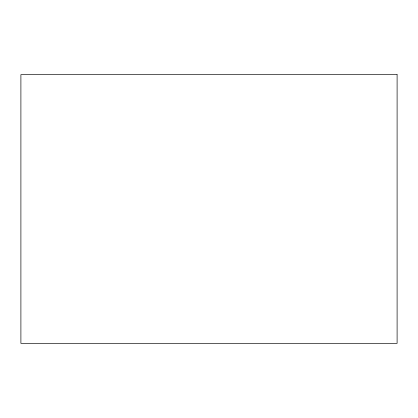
<?xml version="1.0" encoding="UTF-8"?>
<svg xmlns="http://www.w3.org/2000/svg" width="418" height="418" viewBox="0 0 418 418"><rect width="100%" height="100%" fill="white"/><g stroke="black" fill="none" stroke-linecap="round" stroke-linejoin="round"><path stroke-width="0.63" d="M397.1 74.644L20.9 74.644L20.9 343.356L397.1 343.356L397.1 74.644"/></g></svg>
